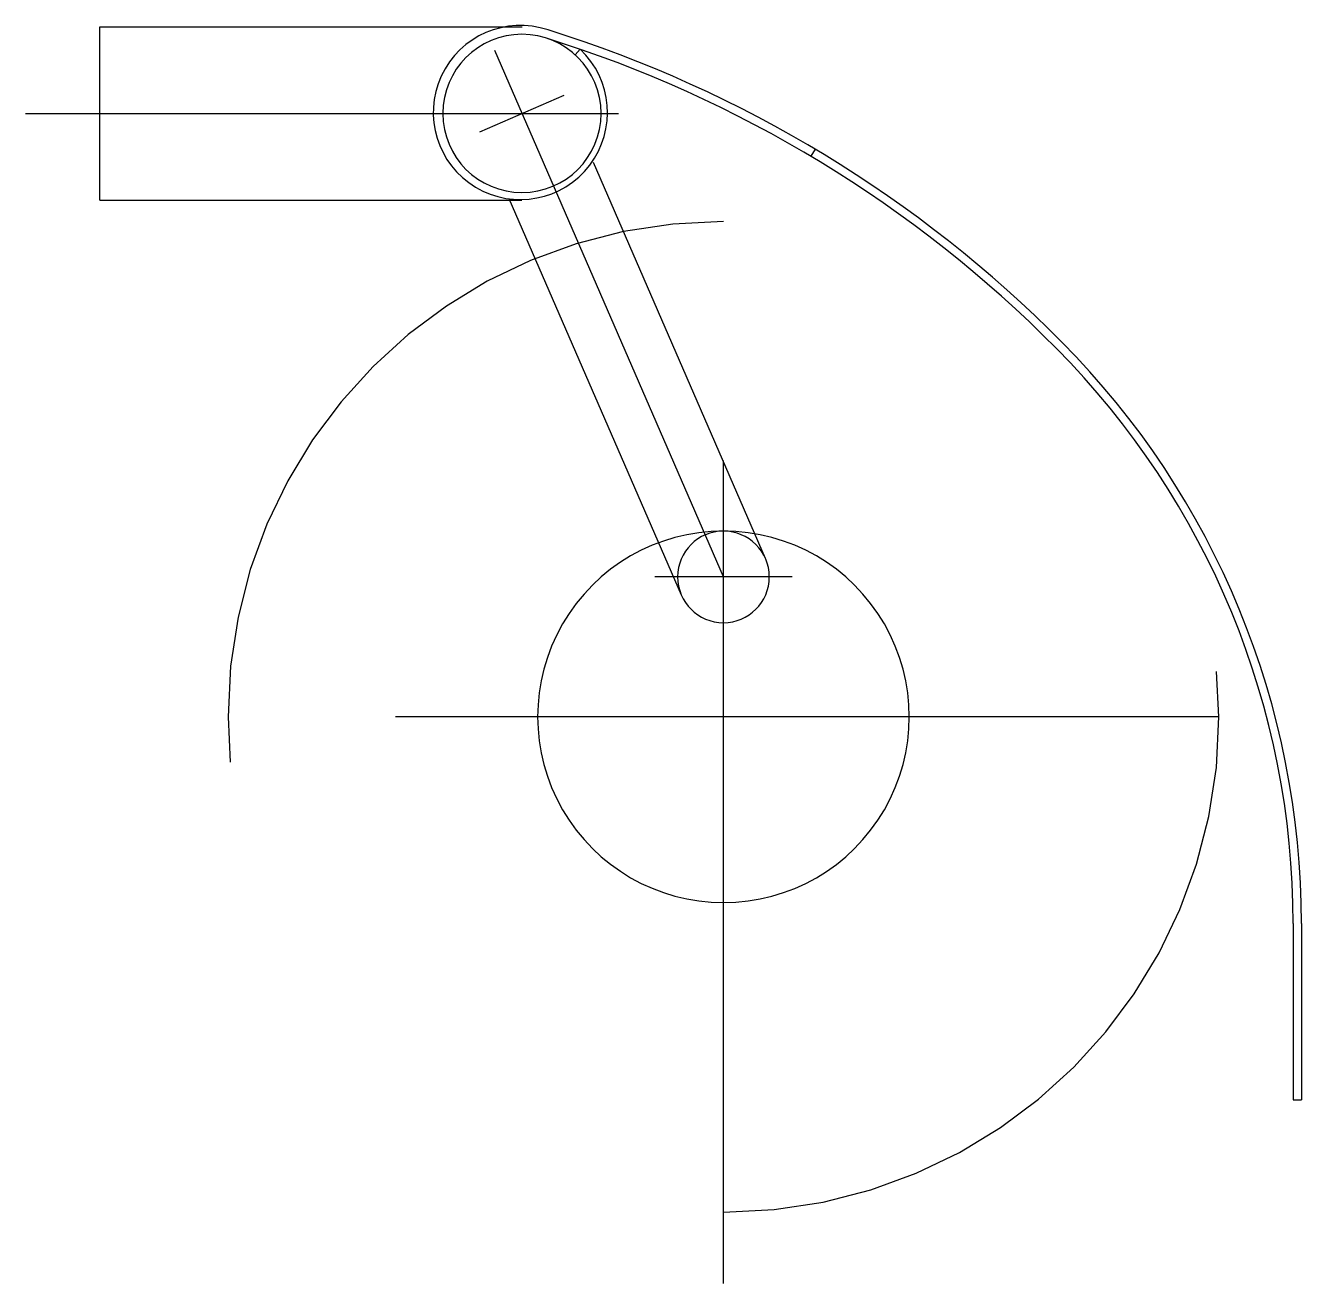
# Model space of a CAD drawing. Extents: x 1.172 to 1.327, y 110.583 to 110.736.
import ezdxf

# ---------------------------------------------------------------- set-up
doc = ezdxf.new("R2010")
doc.units = 0
doc.header["$LTSCALE"] = 0.2
doc.header["$MEASUREMENT"] = 0
for name, pattern in [('AXES', [0.54, 0.3, -0.08, 0.08, -0.08]), ('CONTINU', [0]), ('MIXTE_2', [0.45, 0.3, -0.05, 0.05, -0.05])]:
    doc.linetypes.add(name, pattern=pattern)
doc.layers.get('0').update_dxf_attribs({"linetype": 'CONTINUOUS'})
doc.layers.add('DECA_EIXOS', color=5, linetype='AXES')

msp = doc.modelspace()

# ---------------------------------------------------------------- linework, layer by layer
at = {"linetype": 'CONTINU'}
for points in [[(1.18072, 110.73534), (1.23202, 110.73534)], [(1.18072, 110.7143), (1.18072, 110.73534)], [(1.23908, 110.73262), (1.23847, 110.73195)], [(1.26761, 110.72048), (1.26709, 110.71961)], [(1.26159, 110.67073), (1.24068, 110.71885)], [(1.18072, 110.7143), (1.23201, 110.7143)], [(1.25138, 110.6663), (1.23045, 110.71445)], [(1.32568, 110.6264), (1.32568, 110.60497)], [(1.32668, 110.6264), (1.32668, 110.60497)], [(1.32568, 110.60497), (1.32668, 110.60497)]]:
    msp.add_lwpolyline(points, dxfattribs=at)
for points in [[(1.23518, 110.73496, 9.193164), (1.23908, 110.73262)], [(1.23201, 110.73444, 1), (1.23201, 110.71521)], [(1.23201, 110.71521, 1), (1.23201, 110.73444)], [(1.29759, 110.69703, 0.122476), (1.23518, 110.73496)], [(1.29692, 110.69628, 0.122476), (1.23488, 110.734)], [(1.32668, 110.6264, 0.197896), (1.29759, 110.69703)], [(1.32568, 110.6264, 0.19773), (1.29692, 110.69628)], [(1.25648, 110.67408, 1), (1.25648, 110.66295)], [(1.25648, 110.66295, 1), (1.25648, 110.67408)]]:
    msp.add_lwpolyline(points, format="xyb", dxfattribs=at)
at = {"linetype": 'MIXTE_2'}
for points in [[(1.25648, 110.71169, 1), (1.25648, 110.59134)], [(1.25648, 110.59134, 1), (1.25648, 110.71169)], [(1.25648, 110.67408, 1.000001), (1.25648, 110.62895)], [(1.25648, 110.62895, 1.00024), (1.25648, 110.67408)]]:
    msp.add_lwpolyline(points, format="xyb", dxfattribs=at)
at = {"layer": 'DECA_EIXOS'}
for points in [[(1.25648, 110.66851), (1.2287, 110.73245)], [(1.22691, 110.7226), (1.23712, 110.72704)], [(1.17171, 110.72482), (1.24373, 110.72482)], [(1.25648, 110.58267), (1.25648, 110.69247)], [(1.26483, 110.66851), (1.24813, 110.66851)], [(1.31666, 110.65152), (1.19631, 110.65152)]]:
    msp.add_lwpolyline(points, dxfattribs=at)

doc.saveas('drawing.dxf')
